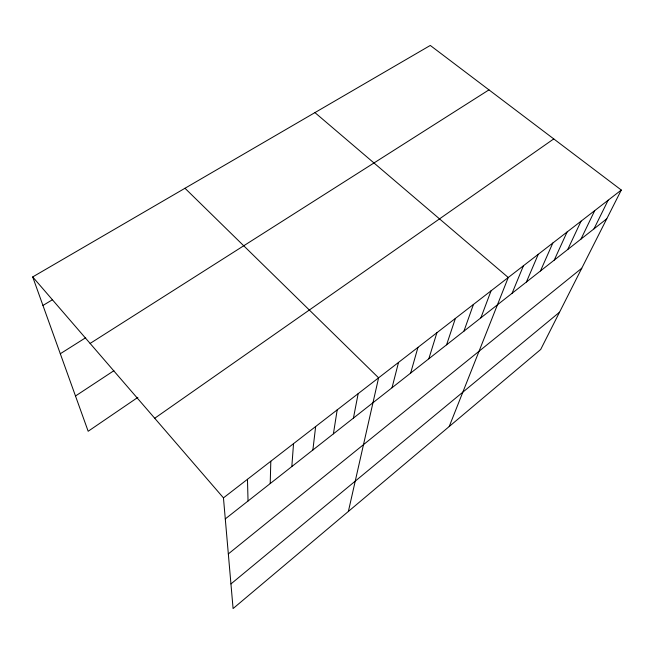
<?xml version="1.0" encoding="UTF-8"?>
<svg xmlns="http://www.w3.org/2000/svg" width="654" height="654" viewBox="0 0 654 654"><rect width="100%" height="100%" fill="white"/><g stroke="black" fill="none" stroke-linecap="round" stroke-linejoin="round"><path stroke-width="0.98" d="M270.216 483.559L270.813 461.234M291.823 466.564L293.532 443.657M312.882 450.001L315.645 426.539M333.409 433.847L337.186 409.878M353.43 418.094L358.163 393.651M348.378 511.453L378.601 377.832L184.984 188.262M392.032 387.732L398.523 362.414M410.647 373.082L417.955 347.38M428.82 358.784L436.905 332.723M446.576 344.822L455.388 318.416M463.923 331.177L473.439 304.453M480.87 317.844L491.056 290.826M449.216 426.514L508.256 277.509L314.926 112.602M512.066 293.303L523.421 265.777M526.396 282.021L538.275 254.283M540.449 270.969L552.818 243.026M554.224 260.128L567.075 231.998M567.737 249.501L581.038 221.199M580.997 239.07L594.723 210.604M593.995 228.843L608.146 200.222M621.3 190.044L540.694 349.465L233.086 608.555L223.455 497.874L32.7 276.928L430.283 45.445L621.3 190.044L223.455 497.874M230.944 583.94L559.53 312.203M228.328 553.922L581.774 268.214M225.287 518.908L606.757 218.804M154.72 418.258L553.75 138.91M137.896 397.346L88.167 431.264L32.7 276.928M75.496 395.997L113.919 370.687M90.121 343.432L488.963 89.868M60.307 353.74L85.699 337.709M42.951 305.451L52.328 299.818M247.465 479.3L248.046 501.005"/></g></svg>
